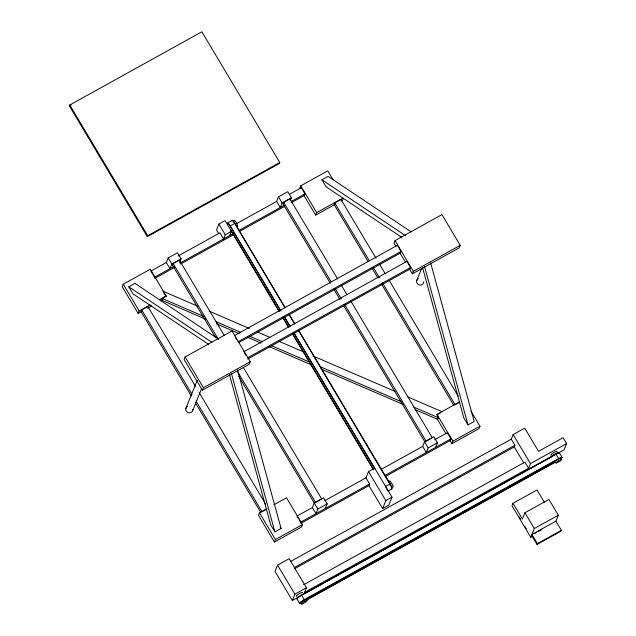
<?xml version="1.0" encoding="UTF-8"?>
<svg xmlns="http://www.w3.org/2000/svg" width="636" height="636" viewBox="0 0 636 636"><rect width="100%" height="100%" fill="white"/><g stroke="black" fill="none" stroke-linecap="round" stroke-linejoin="round"><path stroke-width="0.95" d="M69.396 105.958L69.777 105.004L201.858 31.8L279.776 162.522L279.387 163.476L147.306 236.672L69.396 105.958L71.129 104.988M205.412 319.081L161.671 300.192L162.347 298.523L166.219 295.986L150.271 269.227L123.241 284.213L122.223 286.717L138.171 313.476L141.558 311.6M147.306 236.672L147.695 235.718L279.776 162.522M138.171 313.476L139.189 310.964L150.168 304.882M195.61 386.569L147.902 306.528L141.725 309.955L141.049 311.624L191.293 395.926M152.712 274.156L150.883 271.095L166.338 262.533L168.19 257.938L177.46 252.794L181.109 258.916L179.622 262.596M181.109 258.916L171.839 264.051L169.979 268.646L166.338 262.533M224.111 335.22L179.36 260.14L173.183 263.566L172.507 265.236L215.731 337.756M229.763 235.519L231.448 231.337L225.072 220.636L218.895 224.055L216.526 229.914L218.808 233.738M231.448 231.337L225.271 234.756L223.586 238.945L219.937 232.824L178.16 255.982M185.1 356.963L184.09 359.467L202.407 390.202L249.288 364.213L250.306 361.709L231.989 330.974L185.1 356.963L203.417 387.69L202.407 390.202M185.871 408.415L197.255 380.225M236.393 223.705L276.628 201.405L278.489 196.802L287.758 191.667L291.407 197.78L290.286 200.547M192.819 410.315L201.636 388.493M291.407 197.78L282.138 202.924L280.277 207.519L276.628 201.405M337.692 279.077L289.889 198.877L283.712 202.304L283.036 203.981L330.33 283.322M299.723 188.351L300.741 185.839L327.771 170.853L333.256 180.052M289.332 194.37L301.345 187.707L304.994 193.821L304.318 195.498L291.344 202.685M303.706 195.037L315.671 215.103L316.68 212.591L342.876 198.082M376.019 258.264L340.999 199.505L334.822 202.932L334.146 204.609L368.149 261.658M343.376 198.448L342.701 200.117L341.015 201.056M267.08 508.562L259.48 512.775L258.462 515.287L274.41 542.039L301.448 527.061L302.458 524.549L286.51 497.797L273.838 504.817M409.369 268.869L412.343 273.846L459.224 247.865L460.241 245.353L441.925 214.626L395.043 240.607L394.026 243.119L396.005 246.442M274.41 542.039L275.428 539.535L302.458 524.549M234.294 335.681L397.341 245.313L400.99 251.435L400.314 253.104L238.993 342.51M303.929 594.04L306.465 587.767L289.149 558.718L277.566 565.142L275.03 571.414L292.345 600.463L297.306 597.705M296.917 516.098L312.363 507.536L314.224 502.933L323.493 497.797L327.143 503.911L325.282 508.514M246.14 355.556L243.858 351.74L406.913 261.372L410.554 267.486L409.878 269.155L247.698 359.046M412.343 273.846L413.36 271.341L460.241 245.353M327.143 503.911L317.873 509.054L316.012 513.649L312.363 507.536M416.707 280.659L421.485 268.845M292.345 600.463L294.881 594.183L306.465 587.767M325.044 500.508L365.97 477.827L368.506 471.554L374.684 468.128M300.749 523.404L368.944 485.618L369.619 483.94L365.97 477.827M368.944 485.618L382.61 508.546L385.821 500.604L391.999 497.177L294.19 333.192M391.999 497.177L388.787 505.127L382.61 508.546M381.568 469.185L422.662 446.408L424.522 441.805L433.792 436.67L437.441 442.783L435.581 447.386M415.006 409.584L437.791 419.426L438.466 417.749L436.972 414.402L459.78 401.761M437.441 442.783L428.171 447.919L426.311 452.522L422.662 446.408M434.507 439.842L447.378 432.711L451.027 438.824L450.352 440.494L385.495 476.443M449.914 440.327L451.91 443.674L452.919 441.161L479.957 426.176L470.982 411.126M479.957 426.176L478.94 428.688L451.91 443.674M290.763 561.389L511.288 439.174L513.141 434.579L524.732 428.155L538.541 451.322L563.098 437.711L566.604 443.586L564.068 449.867L558.05 453.206M294.603 568.703L514.254 446.965L514.929 445.287L511.288 439.174M544.448 502.392L537.038 489.966L513.014 503.275L512.004 505.787L530.774 537.285L532.491 536.331M527.928 469.901L530.456 463.62L566.604 443.586M530.774 537.285L531.593 535.258L537.062 544.432L537.372 543.645L531.911 534.471L555.928 521.162L558.344 515.184L548.955 499.435L524.938 512.751L522.402 519.024L513.014 503.275M531.911 534.471L534.32 528.5L558.344 515.184M555.928 521.162L561.397 530.337L561.079 531.116L537.062 544.432M298.205 597.395L301.353 595.352M227.696 222.902L232.331 220.334M227.577 224.031A4.508 0.89 61 0 1 230.232 225.883L234.867 223.315L285.119 307.633M208.719 344.442L133.004 293.84L128.79 286.78L134.975 283.354L218.092 338.901M401.817 237.419L326.101 186.825L321.888 179.765L328.073 176.339L411.19 231.886M174.192 266.317L154.532 277.209L153.618 275.682M180.099 263.042L233.189 233.619M238.325 230.773L284.491 205.19M291.264 201.429L304.994 193.821M154.723 278.409L174.606 267.382M180.664 264.027L233.412 234.795M239.462 231.44L284.427 206.517M159.461 299.731L166.219 295.986M147.465 308.325L151.694 305.988M160.988 300.836L162.673 299.898M315.671 215.103L335.1 204.331M237.936 341.802L400.99 251.435M247.507 357.853L410.554 267.486M203.417 387.69L250.306 361.709M265.872 509.619L262.008 511.765L196.031 401.062M436.773 414.911L440.748 412.708M458.969 402.604L455.106 404.742L382.53 282.972M316.338 502.019L321.744 499.022L243.437 367.64M229.501 374.803L270.69 524.851L274.903 531.911L281.08 528.484L237.522 369.842M422.598 267.788L463.787 417.828L468.001 424.896L474.178 421.469L430.62 262.819M369.619 483.94L300.566 522.212L299.198 519.922M385.209 475.299L451.027 438.824M298.825 330.625L390.202 483.924L385.567 486.492A4.508 0.89 61 0 1 387.332 490.324M388.008 491.072L391.871 488.933M294.412 567.511L514.929 445.287M303.563 584.81L524.954 462.11L528.603 468.223L304.604 592.362M297.338 598.715A4.508 0.7 -30.8 0 1 297.489 597.737A4.508 0.7 -30.8 0 1 301.528 595.089L555.951 454.08A4.508 0.7 -30.8 0 1 559.394 452.983M302.219 594.867L555.872 454.287A3.601 0.556 -30.8 0 1 557.955 453.317M304.795 593.555L552.024 456.545M301.544 602.745A4.508 0.7 -30.8 0 1 299.739 602.785A4.508 0.7 -30.8 0 1 304.262 599.676L558.686 458.659A4.508 0.7 -30.8 0 1 561.993 457.332A4.508 0.7 -30.8 0 1 560.698 458.938M535.019 533.358L536.736 532.404M538.453 531.457L541.888 529.55M537.372 543.645L561.397 530.337M306.083 600.122L555.323 461.99M306.973 599.788L555.236 462.197M162.824 291.129L197.422 306.067M209.26 311.179L249.32 328.478M257.516 332.016L270.26 337.517M278.457 341.055L303.944 352.066M313.047 355.993L394.988 391.379M407.74 396.88L442.338 411.826M162.347 298.523L204.267 316.625M216.113 321.737L240.718 332.358M249.829 336.293L262.589 341.802M271.699 345.738L309.064 361.876M320.003 366.598L402.016 402.008M413.861 407.127L438.466 417.749M216.351 323.804L239.128 333.638M247.332 337.183L260.999 343.082M269.203 346.628L311.123 364.73M321.148 369.055L403.16 404.472M321.888 179.765L405.832 235.861M128.79 286.78L211.915 342.327M559.37 452.784L562.105 457.371M555.951 454.08L558.686 458.659M513.141 434.579L530.456 463.62M395.043 240.607L413.36 271.341M399.965 253.088L405.41 262.223M514.254 446.965L523.778 462.944M379.573 264.226L385.154 273.591M389.216 280.404L458.246 396.212M524.938 512.751L534.32 528.5M334.822 202.932L369.333 260.84M373.396 267.645L379.485 277.868M372.211 268.471L377.792 277.837M381.854 284.65L453.929 405.561M519.302 516.989L520.797 519.493M524.772 526.155L526.258 528.651M300.741 185.839L316.68 212.591M436.972 414.402L452.919 441.161M436.956 418.583L445.923 433.633M341.254 285.047L346.843 294.436M350.913 301.257L432.273 437.767L426.096 441.193L344.736 304.684M283.712 202.304L331.006 281.653M335.069 288.474L341.174 298.713M333.884 289.293L339.99 299.532M343.551 305.503L424.912 442.012M278.489 196.802L282.138 202.924M424.522 441.805L428.171 447.919M289.181 314.446L294.77 323.811M235.248 224.309L285.007 307.784M289.07 314.597L294.651 323.97M298.713 330.784L391.363 486.739M230.232 225.883L280.993 311.052M284.546 317.014L290.135 326.379M280.373 310.352L230.113 226.026A3.601 0.708 61 0 0 227.927 224.126M284.435 317.173L290.016 326.538M294.078 333.351L374.803 468.788M230.955 230.256L279.188 311.179M283.251 317.992L288.831 327.357M292.385 333.32L373.618 469.607M231.345 231.258L279.085 311.354M282.638 317.316L288.227 326.689M292.29 333.502L373.547 469.837M368.506 471.554L385.821 500.604M218.895 224.055L225.271 234.756M235.662 337.978L236.568 339.505M173.183 263.566L218.442 339.497M237.761 371.917L315.567 502.448M168.19 257.938L171.839 264.051M238.611 376.146L317.873 509.054M69.777 105.004L147.695 235.718M163.738 292.655L166.02 296.487M297.378 516.861L298.284 518.388M280.142 526.918L281.08 528.484M199.163 392.531L265.649 504.078M141.725 309.955L191.969 394.248M195.355 402.739L260.824 512.584M123.241 284.213L139.189 310.964M259.48 512.775L275.428 539.535M301.528 595.089L304.262 599.676M277.566 565.142L294.881 594.183M296.758 598.651L299.492 603.238M424.443 266.245L468.001 424.896M231.345 373.268L274.903 531.911M192.931 409.409A3.601 3.49 22 0 1 187.58 412.374A3.601 3.49 22 0 1 187.525 406.309M423.767 281.661A3.601 3.49 22 0 1 418.416 284.626A3.601 3.49 22 0 1 418.361 278.552M551.531 454.955A3.601 0.556 -30.8 0 1 553.463 452.8A3.601 0.556 -30.8 0 1 556.85 451.719M551.786 456.553A3.601 0.556 -30.8 0 1 555.188 453.85A3.601 0.556 -30.8 0 1 557.756 453.245M296.869 596.091A3.601 0.556 -30.8 0 1 299.015 593.833A3.601 0.556 -30.8 0 1 302.219 592.879M297.537 598.198A3.601 0.556 -30.8 0 1 297.902 597.665M301.249 602.674A3.601 0.556 -30.8 0 1 300.637 602.252L558.607 458.874A3.601 0.556 -30.8 0 1 560.769 458.643M234.104 220.899A3.601 0.708 61 0 1 235.32 221.145A3.601 0.708 61 0 1 237.61 225.422A3.601 0.708 61 0 1 236.791 225.931M389.478 481.579A3.601 0.708 61 0 1 391.808 483.511A3.601 0.708 61 0 1 392.555 486.993M232.092 220.843A4.508 0.89 61 0 1 234.867 223.315M390.202 483.924A4.508 0.89 61 0 1 391.538 488.806M391.506 487.168A3.601 0.708 61 0 1 391.434 488.114M232.999 221.233A3.601 0.708 61 0 1 233.356 221.543M233.786 222.044A3.601 0.708 61 0 1 234.748 223.459M556.898 462.762A3.601 0.556 -30.8 0 0 561.819 459.47A3.601 0.556 -30.8 0 0 557.47 461.323A3.601 0.556 -30.8 0 0 556.898 462.762M302.219 603.914A3.601 0.556 -30.8 0 0 307.228 600.615A3.601 0.556 -30.8 0 0 303.014 602.356A3.601 0.556 -30.8 0 0 302.219 603.914"/></g></svg>
